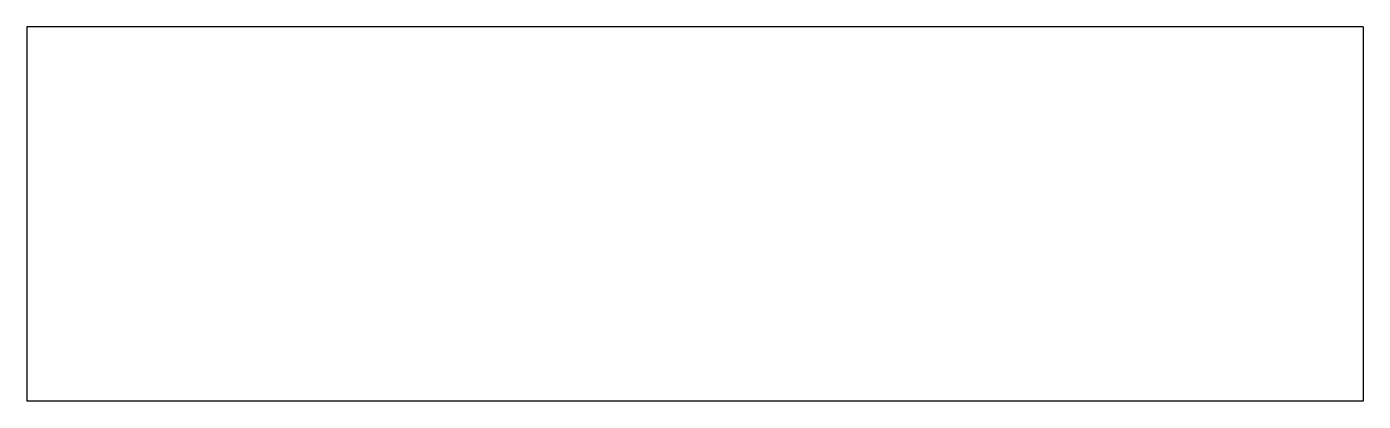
# Model space of a CAD drawing. Extents: x -100 to 100, y -28 to 28.
import ezdxf

# ---------------------------------------------------------------- set-up
doc = ezdxf.new("R2010")
doc.units = 0
doc.layers.add('MODELSKETCH_VISIBLE', color=7, linetype='CONTINUOUS')

msp = doc.modelspace()

# ---------------------------------------------------------------- linework, layer by layer
at = {"layer": 'MODELSKETCH_VISIBLE'}
for p, q in [((100, 28), (-100, 28)), ((-100, 28), (-100, -28)), ((100, 28), (100, -28)), ((100, -28), (-100, -28))]:
    msp.add_line(p, q, dxfattribs=at)

doc.saveas('drawing.dxf')
